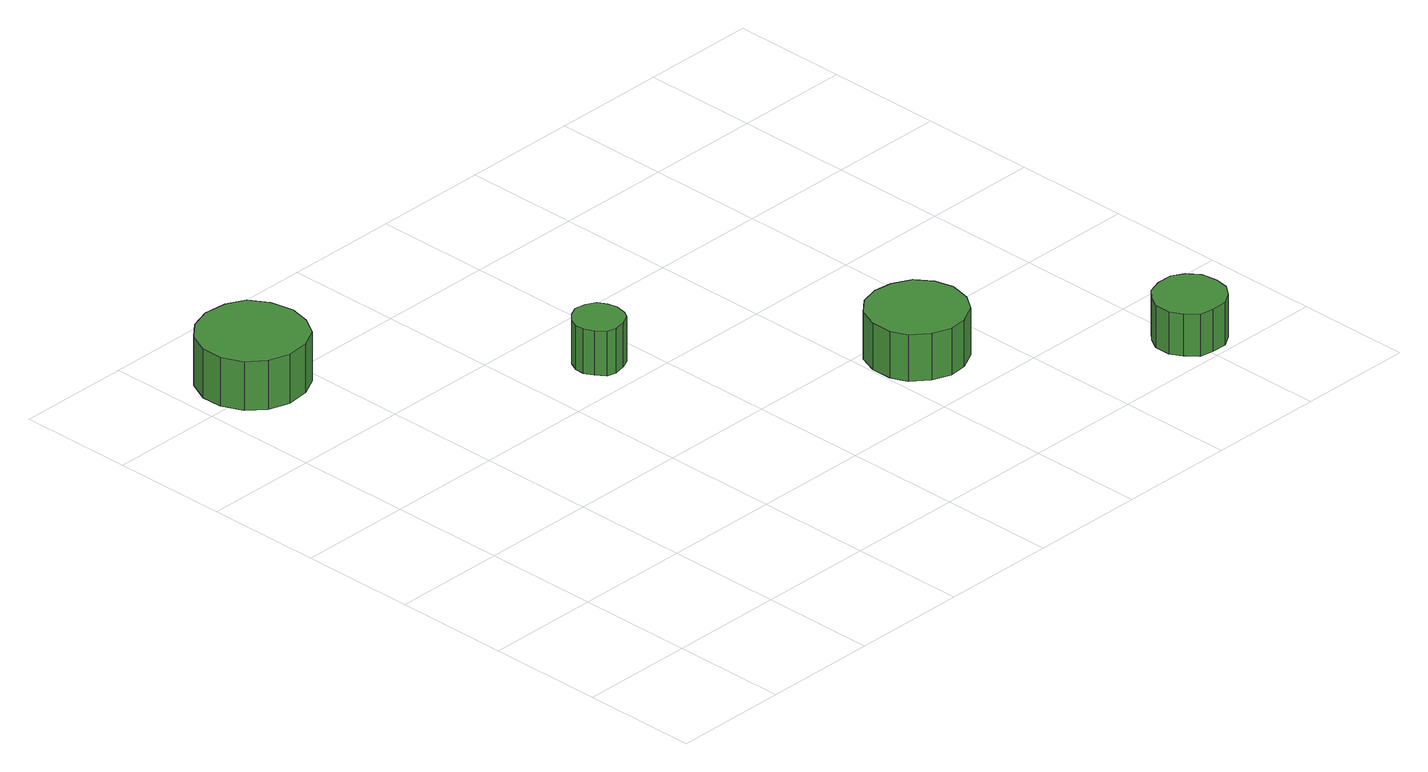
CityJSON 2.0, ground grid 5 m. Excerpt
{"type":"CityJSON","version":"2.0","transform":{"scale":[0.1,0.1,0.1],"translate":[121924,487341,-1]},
"CityObjects":{
"tree1":{"type":"SolitaryVegetationObject","attributes":{"function":"something"},"geometry":[{"type":"MultiSurface","lod":"1","boundaries":[[[0,1,2,3,4,5,6,7,8,9,10,11,12,13,14]],[[15,16,17,18,19,20,21,22,23,24,25,26,27,28,29]],[[0,29,28,1]],[[1,28,27,2]],[[2,27,26,3]],[[3,26,25,4]],[[4,25,24,5]],[[5,24,23,6]],[[6,23,22,7]],[[7,22,21,8]],[[8,21,20,9]],[[9,20,19,10]],[[10,19,18,11]],[[11,18,17,12]],[[12,17,16,13]],[[13,16,15,14]],[[14,15,29,0]]]}]},
"tree2":{"type":"SolitaryVegetationObject","attributes":{"function":"something"},"geometry":[{"type":"MultiSurface","lod":"1","boundaries":[[[30,31,32,33,34,35,36,37,38,39,40,41,42,43,44]],[[45,46,47,48,49,50,51,52,53,54,55,56,57,58,59]],[[30,59,58,31]],[[31,58,57,32]],[[32,57,56,33]],[[33,56,55,34]],[[34,55,54,35]],[[35,54,53,36]],[[36,53,52,37]],[[37,52,51,38]],[[38,51,50,39]],[[39,50,49,40]],[[40,49,48,41]],[[41,48,47,42]],[[42,47,46,43]],[[43,46,45,44]],[[44,45,59,30]]]}]},
"tree3":{"type":"SolitaryVegetationObject","attributes":{"function":"something"},"geometry":[{"type":"MultiSurface","lod":"1","boundaries":[[[60,61,62,63,64,65,66,67,68,69,70,71,72,73,74]],[[75,76,77,78,79,80,81,82,83,84,85,86,87,88,89]],[[60,89,88,61]],[[61,88,87,62]],[[62,87,86,63]],[[63,86,85,64]],[[64,85,84,65]],[[65,84,83,66]],[[66,83,82,67]],[[67,82,81,68]],[[68,81,80,69]],[[69,80,79,70]],[[70,79,78,71]],[[71,78,77,72]],[[72,77,76,73]],[[73,76,75,74]],[[74,75,89,60]]]}]},
"tree4":{"type":"SolitaryVegetationObject","attributes":{"function":"something"}},
"tree5":{"type":"SolitaryVegetationObject","attributes":{"function":"something"}},
"tree6":{"type":"SolitaryVegetationObject","attributes":{"function":"something"},"geometry":[{"type":"MultiSurface","lod":"1","boundaries":[[[90,91,92,93,94,95,96,97,98,99,100,101,102,103,104]],[[105,106,107,108,109,110,111,112,113,114,115,116,117,118,119]],[[90,119,118,91]],[[91,118,117,92]],[[92,117,116,93]],[[93,116,115,94]],[[94,115,114,95]],[[95,114,113,96]],[[96,113,112,97]],[[97,112,111,98]],[[98,111,110,99]],[[99,110,109,100]],[[100,109,108,101]],[[101,108,107,102]],[[102,107,106,103]],[[103,106,105,104]],[[104,105,119,90]]]}]},
"tree7":{"type":"SolitaryVegetationObject","attributes":{"function":"something"}},
"tree8":{"type":"SolitaryVegetationObject","attributes":{"function":"something"}},
"tree9":{"type":"SolitaryVegetationObject","attributes":{"function":"something"}},
"tree10":{"type":"SolitaryVegetationObject","attributes":{"function":"something"}},
"tree11":{"type":"SolitaryVegetationObject","attributes":{"function":"something"}},
"tree12":{"type":"SolitaryVegetationObject","attributes":{"function":"something"}}
},
"vertices":[
[53,257,28],[51,267,28],[46,275,28],[38,279,28],[28,280,28],[19,277,28],[12,271,28],[8,262,28],[8,253,28],[12,244,28],[19,238,28],[28,235,28],[38,236,28],[46,240,28],[51,248,28],[51,248,6],[46,240,6],[38,236,6],[28,235,6],[19,238,6],[12,244,6],[8,253,6],[8,262,6],[12,271,6],[19,277,6],[28,280,6],[38,279,6],[46,275,6],[51,267,6],[53,257,6],
[142,169,27],[141,173,27],[139,177,27],[135,179,27],[130,180,27],[126,178,27],[123,175,27],[121,171,27],[121,167,27],[123,163,27],[126,159,27],[130,158,27],[135,159,27],[139,161,27],[141,164,27],[141,164,7],[139,161,7],[135,159,7],[130,158,7],[126,159,7],[123,163,7],[121,167,7],[121,171,7],[123,175,7],[126,178,7],[130,180,7],[135,179,7],[139,177,7],[141,173,7],[142,169,7],
[241,84,28],[239,92,28],[234,99,28],[226,103,28],[218,104,28],[210,102,28],[203,96,28],[200,88,28],[200,79,28],[203,72,28],[210,66,28],[218,63,28],[226,64,28],[234,68,28],[239,75,28],[239,75,7],[234,68,7],[226,64,7],[218,63,7],[210,66,7],[203,72,7],[200,79,7],[200,88,7],[203,96,7],[210,102,7],[218,104,7],[226,103,7],[234,99,7],[239,92,7],[241,84,7],
[317,16,26],[316,23,26],[312,28,26],[307,31,26],[300,31,26],[294,29,26],[290,25,26],[287,20,26],[287,13,26],[290,8,26],[294,3,26],[300,2,26],[307,2,26],[312,5,26],[316,10,26],[316,10,7],[312,5,7],[307,2,7],[300,2,7],[294,3,7],[290,8,7],[287,13,7],[287,20,7],[290,25,7],[294,29,7],[300,31,7],[307,31,7],[312,28,7],[316,23,7],[317,16,7]
]}
